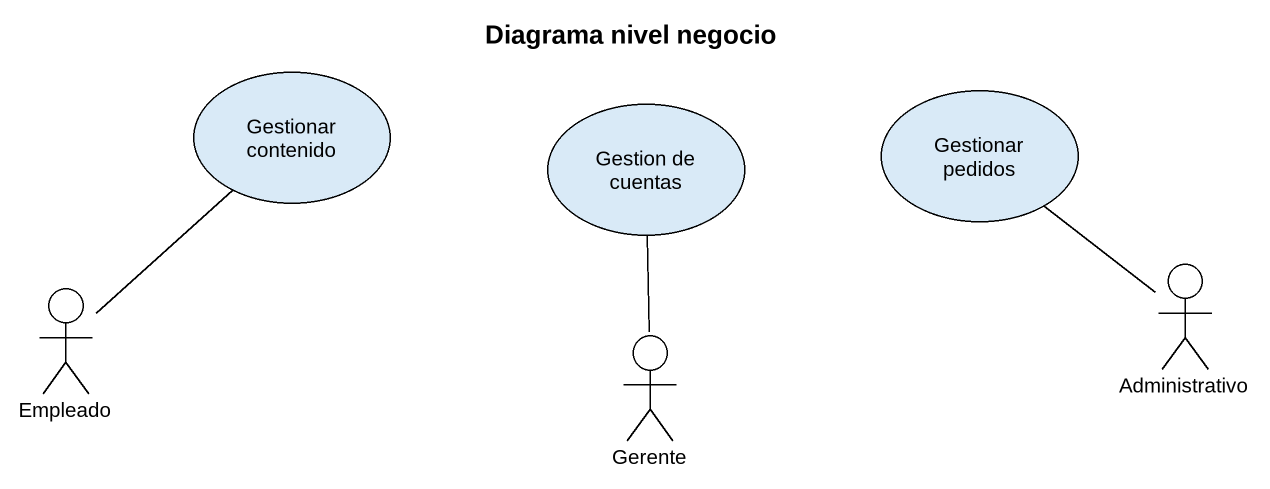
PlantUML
@startuml
title Diagrama nivel negocio
usecase "Gestionar contenido" as Gestionar_contenido
usecase "Gestion de cuentas" as Gestion_de_cuentas
usecase "Gestionar pedidos" as Gestionar_pedidos
actor Empleado
actor Administrativo
actor Gerente
Empleado -up- Gestionar_contenido
Administrativo -up- Gestionar_pedidos
Gerente -up- Gestion_de_cuentas
@enduml
